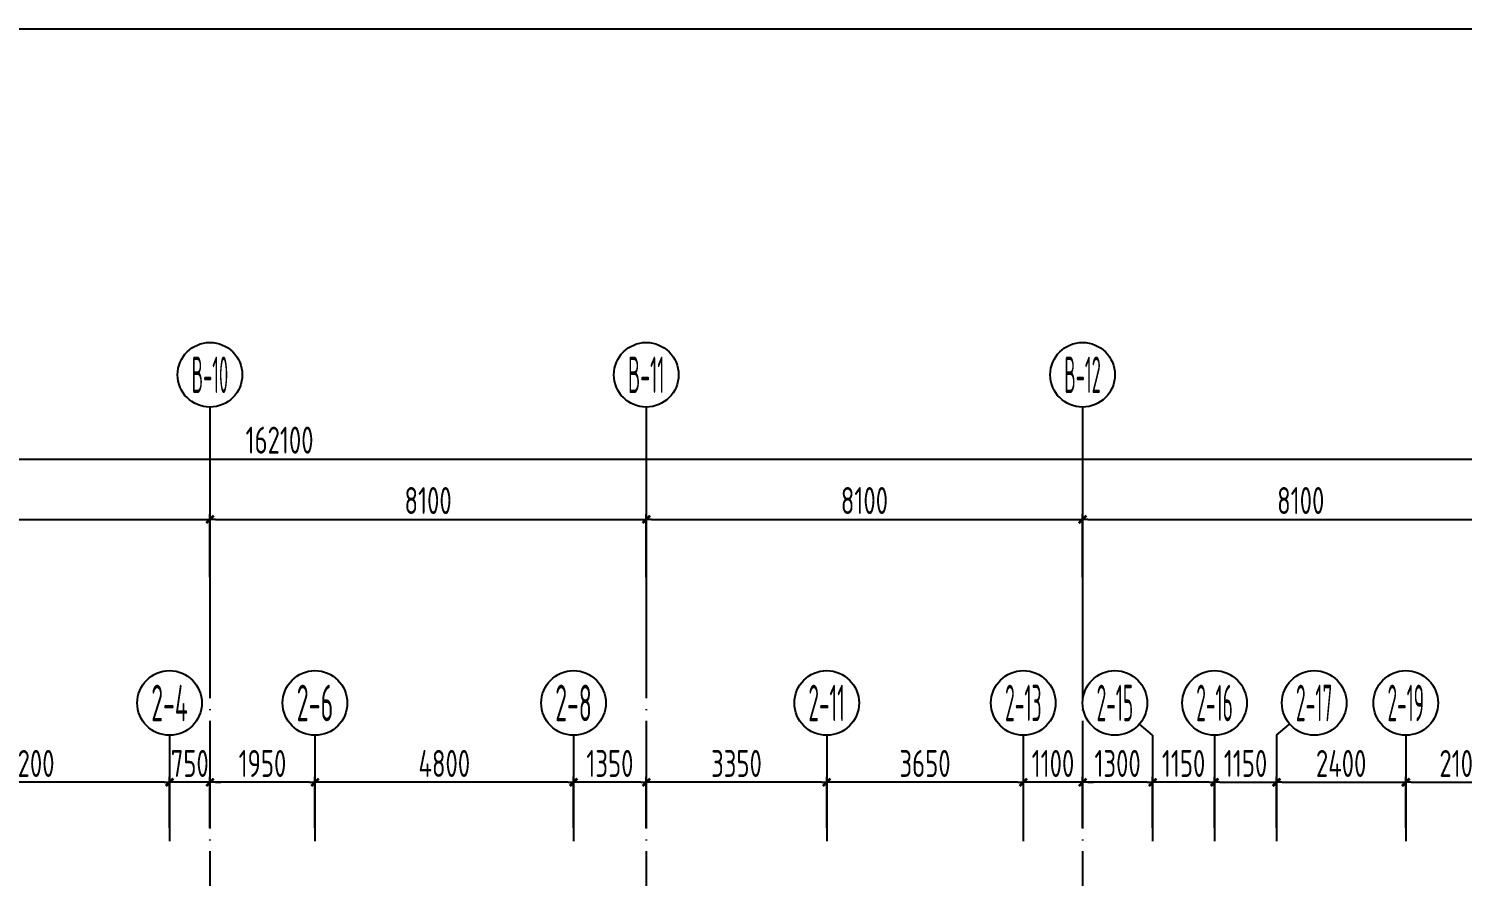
# Model space of a CAD drawing. Extents: x -57409 to 252654, y -8259 to 229119.
# Drawn here: x 98913 to 125528, y 213383 to 229119 of the extents above; entities that cross this region are included whole.
import ezdxf
from ezdxf.enums import TextEntityAlignment as Align

# ---------------------------------------------------------------- set-up
doc = ezdxf.new("R2010")
doc.units = 0
doc.header["$LTSCALE"] = 100
doc.header["$PDMODE"] = 35
doc.header["$PDSIZE"] = 200
doc.linetypes.add('DOTE', pattern=[2.42, 2, -0.2, 0.02, -0.2])
doc.layers.get('0').update_dxf_attribs({"linetype": 'CONTINUOUS'})
doc.layers.get('Defpoints').update_dxf_attribs({"linetype": 'CONTINUOUS'})
for name, color, linetype in [('B-TEXT', 3, 'CONTINUOUS'), ('dote', 253, 'DOTE'), ('Z-AXIS', 3, 'CONTINUOUS')]:
    doc.layers.add(name, color=color, linetype=linetype)
doc.layers.add('mis', color=31, linetype='CONTINUOUS', plot=False)
doc.styles.add('_TCH_AXIS', font='tssdeng.shx', dxfattribs={"width": 0.7, "bigfont": 'tssdchn.shx'})
doc.styles.add('COMPLEX', font='tssdeng.shx', dxfattribs={"width": 0.7, "bigfont": 'tssdchn.shx'})
doc.styles.add('TSSD_Dimension', font='tssdeng.shx', dxfattribs={"width": 0.7})
doc.dimstyles.new('TSSD_100_100$0', dxfattribs={"dimtxt": 300, "dimasz": 100, "dimexe": 100, "dimexo": 250, "dimgap": 100, "dimtad": 1, "dimdec": 0, "dimzin": 0, "dimdsep": 46, "dimtxsty": 'TSSD_Dimension', "dimblk": '_tsdbk', "dimblk1": '_tsdbk', "dimblk2": '_tsdbk', "dimsah": 1, "dimcen": 0, "dimdle": 100, "dimclrt": 7, "dimadec": 0, "dimazin": 0, "dimtfac": 1, "dimtdec": 0, "dimtix": 1, "dimtmove": 2, "dimatfit": 3, "dimldrblk": '_tsdbk', "dimfxl": 1, "dimtolj": 1, "dimtzin": 0, "dimarcsym": 0})

# ---------------------------------------------------------------- blocks, each defined once
blk = doc.blocks.new('_tsdbk')
blk.add_line((-1, 0), (0, 0))
at = {"const_width": 0.5}
blk.add_lwpolyline([(-0.7, -0.7), (0.7, 0.7)], dxfattribs=at)
blk = doc.blocks.new('*D267')
at = {"layer": 'Defpoints', "color": 0}
for p in [(102278, 220009), (94178, 218688), (102278, 218688)]:
    blk.add_point(p, dxfattribs=at)
at = {"layer": 'Z-AXIS', "color": 0, "lineweight": -2}
for p, q in [((94178, 218938), (94178, 220109)), ((102278, 218938), (102278, 220109)), ((94278, 220009), (102178, 220009))]:
    blk.add_line(p, q, dxfattribs=at)
at = {"layer": 'Z-AXIS', "color": 0, "lineweight": -2, "xscale": 100, "yscale": 100, "zscale": 100, "rotation": 180}
blk.add_blockref('_tsdbk', (94178, 220009), dxfattribs=at)
at = {"layer": 'Z-AXIS', "color": 0, "lineweight": -2, "xscale": 100, "yscale": 100, "zscale": 100}
blk.add_blockref('_tsdbk', (102278, 220009), dxfattribs=at)
at = {"layer": 'Z-AXIS', "color": 7, "insert": (98228, 220359), "char_height": 500, "attachment_point": 5, "style": 'TSSD_Dimension'}
blk.add_mtext('\\A1;8100', dxfattribs=at)
blk = doc.blocks.new('*D268')
at = {"layer": 'Defpoints', "color": 0}
for p in [(110378, 220009), (102278, 218688), (110378, 218688)]:
    blk.add_point(p, dxfattribs=at)
at = {"layer": 'Z-AXIS', "color": 0, "lineweight": -2}
for p, q in [((102278, 218938), (102278, 220109)), ((110378, 218938), (110378, 220109)), ((102378, 220009), (110278, 220009))]:
    blk.add_line(p, q, dxfattribs=at)
at = {"layer": 'Z-AXIS', "color": 0, "lineweight": -2, "xscale": 100, "yscale": 100, "zscale": 100, "rotation": 180}
blk.add_blockref('_tsdbk', (102278, 220009), dxfattribs=at)
at = {"layer": 'Z-AXIS', "color": 0, "lineweight": -2, "xscale": 100, "yscale": 100, "zscale": 100}
blk.add_blockref('_tsdbk', (110378, 220009), dxfattribs=at)
at = {"layer": 'Z-AXIS', "color": 7, "insert": (106328, 220359), "char_height": 500, "attachment_point": 5, "style": 'TSSD_Dimension'}
blk.add_mtext('\\A1;8100', dxfattribs=at)
blk = doc.blocks.new('*D269')
at = {"layer": 'Defpoints', "color": 0}
for p in [(118478, 220009), (110378, 218688), (118478, 218688)]:
    blk.add_point(p, dxfattribs=at)
at = {"layer": 'Z-AXIS', "color": 0, "lineweight": -2}
for p, q in [((110378, 218938), (110378, 220109)), ((118478, 218938), (118478, 220109)), ((110478, 220009), (118378, 220009))]:
    blk.add_line(p, q, dxfattribs=at)
at = {"layer": 'Z-AXIS', "color": 0, "lineweight": -2, "xscale": 100, "yscale": 100, "zscale": 100, "rotation": 180}
blk.add_blockref('_tsdbk', (110378, 220009), dxfattribs=at)
at = {"layer": 'Z-AXIS', "color": 0, "lineweight": -2, "xscale": 100, "yscale": 100, "zscale": 100}
blk.add_blockref('_tsdbk', (118478, 220009), dxfattribs=at)
at = {"layer": 'Z-AXIS', "color": 7, "insert": (114428, 220359), "char_height": 500, "attachment_point": 5, "style": 'TSSD_Dimension'}
blk.add_mtext('\\A1;8100', dxfattribs=at)
blk = doc.blocks.new('*D270')
at = {"layer": 'Defpoints', "color": 0}
for p in [(126578, 220009), (118478, 218688), (126578, 218688)]:
    blk.add_point(p, dxfattribs=at)
at = {"layer": 'Z-AXIS', "color": 0, "lineweight": -2}
for p, q in [((118478, 218938), (118478, 220109)), ((126578, 218938), (126578, 220109)), ((118578, 220009), (126478, 220009))]:
    blk.add_line(p, q, dxfattribs=at)
at = {"layer": 'Z-AXIS', "color": 0, "lineweight": -2, "xscale": 100, "yscale": 100, "zscale": 100, "rotation": 180}
blk.add_blockref('_tsdbk', (118478, 220009), dxfattribs=at)
at = {"layer": 'Z-AXIS', "color": 0, "lineweight": -2, "xscale": 100, "yscale": 100, "zscale": 100}
blk.add_blockref('_tsdbk', (126578, 220009), dxfattribs=at)
at = {"layer": 'Z-AXIS', "color": 7, "insert": (122528, 220359), "char_height": 500, "attachment_point": 5, "style": 'TSSD_Dimension'}
blk.add_mtext('\\A1;8100', dxfattribs=at)
blk = doc.blocks.new('*D283')
at = {"layer": 'Defpoints', "color": 0}
for p in [(212378, 221130), (50278, 218923), (212378, 218923)]:
    blk.add_point(p, dxfattribs=at)
at = {"layer": 'Z-AXIS', "color": 0, "lineweight": -2}
for p, q in [((50278, 219173), (50278, 221230)), ((212378, 219173), (212378, 221230)), ((50378, 221130), (212278, 221130))]:
    blk.add_line(p, q, dxfattribs=at)
at = {"layer": 'Z-AXIS', "color": 0, "lineweight": -2, "xscale": 100, "yscale": 100, "zscale": 100, "rotation": 180}
blk.add_blockref('_tsdbk', (50278, 221130), dxfattribs=at)
at = {"layer": 'Z-AXIS', "color": 0, "lineweight": -2, "xscale": 100, "yscale": 100, "zscale": 100}
blk.add_blockref('_tsdbk', (212378, 221130), dxfattribs=at)
at = {"layer": 'Z-AXIS', "color": 7, "insert": (103570, 221480), "char_height": 500, "attachment_point": 5, "style": 'TSSD_Dimension'}
blk.add_mtext('\\A1;162100', dxfattribs=at)
blk = doc.blocks.new('_AXISO')
blk.add_circle((0, 0), 0.5)
at = {"layer": 'B-TEXT', "style": 'COMPLEX', "width": 1.450893}
blk.add_attdef('A', text='', height=0.56, dxfattribs=at).set_placement((0.249375, -0.28), (0.749375, -0.28), align=Align.FIT)
blk = doc.blocks.new('*D312')
at = {"layer": 'Defpoints', "color": 0}
for p in [(126578, 215128), (124478, 214036), (126578, 214036)]:
    blk.add_point(p, dxfattribs=at)
at = {"layer": 'Z-AXIS', "color": 0, "lineweight": -2}
for p, q in [((124478, 214286), (124478, 215228)), ((124578, 215128), (126478, 215128)), ((126578, 214286), (126578, 215228))]:
    blk.add_line(p, q, dxfattribs=at)
at = {"layer": 'Z-AXIS', "color": 0, "lineweight": -2, "xscale": 100, "yscale": 100, "zscale": 100, "rotation": 180}
blk.add_blockref('_tsdbk', (124478, 215128), dxfattribs=at)
at = {"layer": 'Z-AXIS', "color": 0, "lineweight": -2, "xscale": 100, "yscale": 100, "zscale": 100}
blk.add_blockref('_tsdbk', (126578, 215128), dxfattribs=at)
at = {"layer": 'Z-AXIS', "color": 7, "insert": (125528, 215478), "char_height": 500, "attachment_point": 5, "style": 'TSSD_Dimension'}
blk.add_mtext('\\A1;2100', dxfattribs=at)
blk = doc.blocks.new('*D314')
at = {"layer": 'Defpoints', "color": 0}
for p in [(124478, 215128), (122078, 214036), (124478, 214036)]:
    blk.add_point(p, dxfattribs=at)
at = {"layer": 'Z-AXIS', "color": 0, "lineweight": -2}
for p, q in [((122078, 214286), (122078, 215228)), ((122178, 215128), (124378, 215128)), ((124478, 214286), (124478, 215228))]:
    blk.add_line(p, q, dxfattribs=at)
at = {"layer": 'Z-AXIS', "color": 0, "lineweight": -2, "xscale": 100, "yscale": 100, "zscale": 100, "rotation": 180}
blk.add_blockref('_tsdbk', (122078, 215128), dxfattribs=at)
at = {"layer": 'Z-AXIS', "color": 0, "lineweight": -2, "xscale": 100, "yscale": 100, "zscale": 100}
blk.add_blockref('_tsdbk', (124478, 215128), dxfattribs=at)
at = {"layer": 'Z-AXIS', "color": 7, "insert": (123278, 215478), "char_height": 500, "attachment_point": 5, "style": 'TSSD_Dimension'}
blk.add_mtext('\\A1;2400', dxfattribs=at)
blk = doc.blocks.new('*D315')
at = {"layer": 'Defpoints', "color": 0}
for p in [(122078, 215128), (120928, 214036), (122078, 214036)]:
    blk.add_point(p, dxfattribs=at)
at = {"layer": 'Z-AXIS', "color": 0, "lineweight": -2}
for p, q in [((120928, 214286), (120928, 215228)), ((121028, 215128), (121978, 215128)), ((122078, 214286), (122078, 215228))]:
    blk.add_line(p, q, dxfattribs=at)
at = {"layer": 'Z-AXIS', "color": 0, "lineweight": -2, "xscale": 100, "yscale": 100, "zscale": 100, "rotation": 180}
blk.add_blockref('_tsdbk', (120928, 215128), dxfattribs=at)
at = {"layer": 'Z-AXIS', "color": 0, "lineweight": -2, "xscale": 100, "yscale": 100, "zscale": 100}
blk.add_blockref('_tsdbk', (122078, 215128), dxfattribs=at)
at = {"layer": 'Z-AXIS', "color": 7, "insert": (121503, 215478), "char_height": 500, "attachment_point": 5, "style": 'TSSD_Dimension'}
blk.add_mtext('\\A1;1150', dxfattribs=at)
blk = doc.blocks.new('*D316')
at = {"layer": 'Defpoints', "color": 0}
for p in [(96328, 215128), (96328, 214036), (101528, 214036)]:
    blk.add_point(p, dxfattribs=at)
at = {"layer": 'Z-AXIS', "color": 0, "lineweight": -2}
for p, q in [((96328, 214286), (96328, 215228)), ((101428, 215128), (96428, 215128)), ((101528, 214286), (101528, 215228))]:
    blk.add_line(p, q, dxfattribs=at)
at = {"layer": 'Z-AXIS', "color": 0, "lineweight": -2, "xscale": 100, "yscale": 100, "zscale": 100, "rotation": 180}
blk.add_blockref('_tsdbk', (96328, 215128), dxfattribs=at)
at = {"layer": 'Z-AXIS', "color": 0, "lineweight": -2, "xscale": 100, "yscale": 100, "zscale": 100}
blk.add_blockref('_tsdbk', (101528, 215128), dxfattribs=at)
at = {"layer": 'Z-AXIS', "color": 7, "insert": (98928, 215478), "char_height": 500, "attachment_point": 5, "style": 'TSSD_Dimension'}
blk.add_mtext('\\A1;5200', dxfattribs=at)
blk = doc.blocks.new('*D317')
at = {"layer": 'Defpoints', "color": 0}
for p in [(101528, 215128), (101528, 214036), (102278, 214036)]:
    blk.add_point(p, dxfattribs=at)
at = {"layer": 'Z-AXIS', "color": 0, "lineweight": -2}
for p, q in [((101428, 215128), (101328, 215128)), ((101528, 214286), (101528, 215228)), ((102278, 215128), (101528, 215128)), ((102278, 214286), (102278, 215228)), ((102378, 215128), (102478, 215128))]:
    blk.add_line(p, q, dxfattribs=at)
at = {"layer": 'Z-AXIS', "color": 0, "lineweight": -2, "xscale": 100, "yscale": 100, "zscale": 100}
blk.add_blockref('_tsdbk', (101528, 215128), dxfattribs=at)
at = {"layer": 'Z-AXIS', "color": 0, "lineweight": -2, "xscale": 100, "yscale": 100, "zscale": 100, "rotation": 180}
blk.add_blockref('_tsdbk', (102278, 215128), dxfattribs=at)
at = {"layer": 'Z-AXIS', "color": 7, "insert": (101903, 215478), "char_height": 500, "attachment_point": 5, "style": 'TSSD_Dimension'}
blk.add_mtext('\\A1;750', dxfattribs=at)
blk = doc.blocks.new('*D318')
at = {"layer": 'Defpoints', "color": 0}
for p in [(102278, 215128), (102278, 214036), (104228, 214036)]:
    blk.add_point(p, dxfattribs=at)
at = {"layer": 'Z-AXIS', "color": 0, "lineweight": -2}
for p, q in [((102278, 214286), (102278, 215228)), ((104128, 215128), (102378, 215128)), ((104228, 214286), (104228, 215228))]:
    blk.add_line(p, q, dxfattribs=at)
at = {"layer": 'Z-AXIS', "color": 0, "lineweight": -2, "xscale": 100, "yscale": 100, "zscale": 100, "rotation": 180}
blk.add_blockref('_tsdbk', (102278, 215128), dxfattribs=at)
at = {"layer": 'Z-AXIS', "color": 0, "lineweight": -2, "xscale": 100, "yscale": 100, "zscale": 100}
blk.add_blockref('_tsdbk', (104228, 215128), dxfattribs=at)
at = {"layer": 'Z-AXIS', "color": 7, "insert": (103253, 215478), "char_height": 500, "attachment_point": 5, "style": 'TSSD_Dimension'}
blk.add_mtext('\\A1;1950', dxfattribs=at)
blk = doc.blocks.new('*D319')
at = {"layer": 'Defpoints', "color": 0}
for p in [(104228, 215128), (104228, 214036), (109028, 214036)]:
    blk.add_point(p, dxfattribs=at)
at = {"layer": 'Z-AXIS', "color": 0, "lineweight": -2}
for p, q in [((104228, 214286), (104228, 215228)), ((108928, 215128), (104328, 215128)), ((109028, 214286), (109028, 215228))]:
    blk.add_line(p, q, dxfattribs=at)
at = {"layer": 'Z-AXIS', "color": 0, "lineweight": -2, "xscale": 100, "yscale": 100, "zscale": 100, "rotation": 180}
blk.add_blockref('_tsdbk', (104228, 215128), dxfattribs=at)
at = {"layer": 'Z-AXIS', "color": 0, "lineweight": -2, "xscale": 100, "yscale": 100, "zscale": 100}
blk.add_blockref('_tsdbk', (109028, 215128), dxfattribs=at)
at = {"layer": 'Z-AXIS', "color": 7, "insert": (106628, 215478), "char_height": 500, "attachment_point": 5, "style": 'TSSD_Dimension'}
blk.add_mtext('\\A1;4800', dxfattribs=at)
blk = doc.blocks.new('*D320')
at = {"layer": 'Defpoints', "color": 0}
for p in [(110378, 215128), (110378, 214036), (113728, 214036)]:
    blk.add_point(p, dxfattribs=at)
at = {"layer": 'Z-AXIS', "color": 0, "lineweight": -2}
for p, q in [((110378, 214286), (110378, 215228)), ((113628, 215128), (110478, 215128)), ((113728, 214286), (113728, 215228))]:
    blk.add_line(p, q, dxfattribs=at)
at = {"layer": 'Z-AXIS', "color": 0, "lineweight": -2, "xscale": 100, "yscale": 100, "zscale": 100, "rotation": 180}
blk.add_blockref('_tsdbk', (110378, 215128), dxfattribs=at)
at = {"layer": 'Z-AXIS', "color": 0, "lineweight": -2, "xscale": 100, "yscale": 100, "zscale": 100}
blk.add_blockref('_tsdbk', (113728, 215128), dxfattribs=at)
at = {"layer": 'Z-AXIS', "color": 7, "insert": (112053, 215478), "char_height": 500, "attachment_point": 5, "style": 'TSSD_Dimension'}
blk.add_mtext('\\A1;3350', dxfattribs=at)
blk = doc.blocks.new('*D321')
at = {"layer": 'Defpoints', "color": 0}
for p in [(113728, 215128), (113728, 214036), (117378, 214036)]:
    blk.add_point(p, dxfattribs=at)
at = {"layer": 'Z-AXIS', "color": 0, "lineweight": -2}
for p, q in [((113728, 214286), (113728, 215228)), ((117278, 215128), (113828, 215128)), ((117378, 214286), (117378, 215228))]:
    blk.add_line(p, q, dxfattribs=at)
at = {"layer": 'Z-AXIS', "color": 0, "lineweight": -2, "xscale": 100, "yscale": 100, "zscale": 100, "rotation": 180}
blk.add_blockref('_tsdbk', (113728, 215128), dxfattribs=at)
at = {"layer": 'Z-AXIS', "color": 0, "lineweight": -2, "xscale": 100, "yscale": 100, "zscale": 100}
blk.add_blockref('_tsdbk', (117378, 215128), dxfattribs=at)
at = {"layer": 'Z-AXIS', "color": 7, "insert": (115553, 215478), "char_height": 500, "attachment_point": 5, "style": 'TSSD_Dimension'}
blk.add_mtext('\\A1;3650', dxfattribs=at)
blk = doc.blocks.new('*D322')
at = {"layer": 'Defpoints', "color": 0}
for p in [(118478, 215128), (118478, 214036), (119778, 214036)]:
    blk.add_point(p, dxfattribs=at)
at = {"layer": 'Z-AXIS', "color": 0, "lineweight": -2}
for p, q in [((118478, 214286), (118478, 215228)), ((119678, 215128), (118578, 215128)), ((119778, 214286), (119778, 215228))]:
    blk.add_line(p, q, dxfattribs=at)
at = {"layer": 'Z-AXIS', "color": 0, "lineweight": -2, "xscale": 100, "yscale": 100, "zscale": 100, "rotation": 180}
blk.add_blockref('_tsdbk', (118478, 215128), dxfattribs=at)
at = {"layer": 'Z-AXIS', "color": 0, "lineweight": -2, "xscale": 100, "yscale": 100, "zscale": 100}
blk.add_blockref('_tsdbk', (119778, 215128), dxfattribs=at)
at = {"layer": 'Z-AXIS', "color": 7, "insert": (119128, 215478), "char_height": 500, "attachment_point": 5, "style": 'TSSD_Dimension'}
blk.add_mtext('\\A1;1300', dxfattribs=at)
blk = doc.blocks.new('*D323')
at = {"layer": 'Defpoints', "color": 0}
for p in [(119778, 215128), (119778, 214036), (120928, 214036)]:
    blk.add_point(p, dxfattribs=at)
at = {"layer": 'Z-AXIS', "color": 0, "lineweight": -2}
for p, q in [((119778, 214286), (119778, 215228)), ((120828, 215128), (119878, 215128)), ((120928, 214286), (120928, 215228))]:
    blk.add_line(p, q, dxfattribs=at)
at = {"layer": 'Z-AXIS', "color": 0, "lineweight": -2, "xscale": 100, "yscale": 100, "zscale": 100, "rotation": 180}
blk.add_blockref('_tsdbk', (119778, 215128), dxfattribs=at)
at = {"layer": 'Z-AXIS', "color": 0, "lineweight": -2, "xscale": 100, "yscale": 100, "zscale": 100}
blk.add_blockref('_tsdbk', (120928, 215128), dxfattribs=at)
at = {"layer": 'Z-AXIS', "color": 7, "insert": (120353, 215478), "char_height": 500, "attachment_point": 5, "style": 'TSSD_Dimension'}
blk.add_mtext('\\A1;1150', dxfattribs=at)
blk = doc.blocks.new('*D324')
at = {"layer": 'Defpoints', "color": 0}
for p in [(117378, 215128), (117378, 214036), (118478, 214036)]:
    blk.add_point(p, dxfattribs=at)
at = {"layer": 'Z-AXIS', "color": 0, "lineweight": -2}
for p, q in [((117278, 215128), (117178, 215128)), ((117378, 214286), (117378, 215228)), ((118478, 215128), (117378, 215128)), ((118478, 214286), (118478, 215228)), ((118578, 215128), (118678, 215128))]:
    blk.add_line(p, q, dxfattribs=at)
at = {"layer": 'Z-AXIS', "color": 0, "lineweight": -2, "xscale": 100, "yscale": 100, "zscale": 100}
blk.add_blockref('_tsdbk', (117378, 215128), dxfattribs=at)
at = {"layer": 'Z-AXIS', "color": 0, "lineweight": -2, "xscale": 100, "yscale": 100, "zscale": 100, "rotation": 180}
blk.add_blockref('_tsdbk', (118478, 215128), dxfattribs=at)
at = {"layer": 'Z-AXIS', "color": 7, "insert": (117928, 215478), "char_height": 500, "attachment_point": 5, "style": 'TSSD_Dimension'}
blk.add_mtext('\\A1;1100', dxfattribs=at)
blk = doc.blocks.new('*D325')
at = {"layer": 'Defpoints', "color": 0}
for p in [(109028, 215128), (109028, 214036), (110378, 214036)]:
    blk.add_point(p, dxfattribs=at)
at = {"layer": 'Z-AXIS', "color": 0, "lineweight": -2}
for p, q in [((109028, 214286), (109028, 215228)), ((110278, 215128), (109128, 215128)), ((110378, 214286), (110378, 215228))]:
    blk.add_line(p, q, dxfattribs=at)
at = {"layer": 'Z-AXIS', "color": 0, "lineweight": -2, "xscale": 100, "yscale": 100, "zscale": 100, "rotation": 180}
blk.add_blockref('_tsdbk', (109028, 215128), dxfattribs=at)
at = {"layer": 'Z-AXIS', "color": 0, "lineweight": -2, "xscale": 100, "yscale": 100, "zscale": 100}
blk.add_blockref('_tsdbk', (110378, 215128), dxfattribs=at)
at = {"layer": 'Z-AXIS', "color": 7, "insert": (109703, 215478), "char_height": 500, "attachment_point": 5, "style": 'TSSD_Dimension'}
blk.add_mtext('\\A1;1350', dxfattribs=at)

msp = doc.modelspace()

# ---------------------------------------------------------------- linework, layer by layer
at = {"layer": 'dote', "ltscale": 10}
for p, q in [((102277.6, 218687.9), (102277.6, 73862.7)), ((110377.6, 218687.9), (110377.6, 68362.7)), ((118477.6, 218687.9), (118477.6, 63864))]:
    msp.add_line(p, q, dxfattribs=at)
at = {"layer": 'mis'}
msp.add_lwpolyline([(23132, 229118.7), (252632, 229118.7), (252632, -6908), (23132, -6908)], close=True, dxfattribs=at)
at = {"layer": 'Z-AXIS'}
for p, q in [((102277.6, 222093.4), (102277.6, 218687.9)), ((102277.6, 222093.4), (102277.6, 218687.9)), ((110377.6, 222093.4), (110377.6, 218687.9)), ((110377.6, 222093.4), (110377.6, 218687.9)), ((110377.6, 222093.4), (110377.6, 218687.9)), ((118477.6, 222093.4), (118477.6, 218687.9)), ((118477.6, 222093.4), (118477.6, 218687.9)), ((118477.6, 222093.4), (118477.6, 218687.9)), ((119777.6, 216001.1), (119533.2, 216210.6)), ((122077.6, 216001.1), (122322.1, 216210.6)), ((101527.6, 216001.1), (101527.6, 214035.5)), ((104227.6, 216001.1), (104227.6, 214035.5)), ((109027.6, 216001.1), (109027.6, 214035.5)), ((113727.6, 216001.1), (113727.6, 214035.5)), ((117377.6, 216001.1), (117377.6, 214035.5)), ((119777.6, 216001.1), (119777.6, 214035.5)), ((120927.6, 216001.1), (120927.6, 214035.5)), ((122077.6, 216001.1), (122077.6, 214035.5)), ((124477.6, 216001.1), (124477.6, 214035.5))]:
    msp.add_line(p, q, dxfattribs=at)

# ---------------------------------------------------------------- block references
ref = msp.add_blockref('_AXISO', (102277.6, 222693.4), dxfattribs=dict(at, xscale=1199.999999999998, yscale=1200, zscale=1200, rotation=359.9996457873846))
ref.add_attrib('A', 'B-10', dxfattribs={"color": 7, "height": 678.82, "rotation": 359.99965, "style": '_TCH_AXIS', "width": 0.320988}).set_placement((101938.2, 222354), (102617.1, 222354), align=Align.FIT)
ref = msp.add_blockref('_AXISO', (110377.6, 222693.4), dxfattribs=dict(at, xscale=1199.999999999998, yscale=1200, zscale=1200, rotation=359.9996457873846))
ref.add_attrib('A', 'B-11', dxfattribs={"color": 7, "height": 678.82, "rotation": 359.99965, "style": '_TCH_AXIS', "width": 0.342105}).set_placement((110038.2, 222354), (110717.1, 222354), align=Align.FIT)
ref = msp.add_blockref('_AXISO', (118477.6, 222693.4), dxfattribs=dict(at, xscale=1199.999999999998, yscale=1200, zscale=1200, rotation=359.9996457873846))
ref.add_attrib('A', 'B-12', dxfattribs={"color": 7, "height": 678.82, "rotation": 359.99965, "style": '_TCH_AXIS', "width": 0.320988}).set_placement((118138.2, 222354), (118817.1, 222354), align=Align.FIT)
ref = msp.add_blockref('_AXISO', (101527.6, 216601.1), dxfattribs=dict(at, xscale=1199.999999999998, yscale=1200, zscale=1200, rotation=359.9996457873846))
ref.add_attrib('A', '2-4', dxfattribs={"color": 7, "height": 678.82, "rotation": 359.99965, "style": '_TCH_AXIS', "width": 0.42623}).set_placement((101188.2, 216261.6), (101867, 216261.6), align=Align.FIT)
ref = msp.add_blockref('_AXISO', (104227.6, 216601.1), dxfattribs=dict(at, xscale=1199.999999999998, yscale=1200, zscale=1200, rotation=359.9996457873846))
ref.add_attrib('A', '2-6', dxfattribs={"color": 7, "height": 678.82, "rotation": 359.99965, "style": '_TCH_AXIS', "width": 0.440678}).set_placement((103888.2, 216261.6), (104567, 216261.6), align=Align.FIT)
ref = msp.add_blockref('_AXISO', (109027.6, 216601.1), dxfattribs=dict(at, xscale=1199.999999999998, yscale=1200, zscale=1200, rotation=359.9996457873846))
ref.add_attrib('A', '2-8', dxfattribs={"color": 7, "height": 678.82, "rotation": 359.99965, "style": '_TCH_AXIS', "width": 0.433333}).set_placement((108688.2, 216261.6), (109367.1, 216261.6), align=Align.FIT)
ref = msp.add_blockref('_AXISO', (113727.6, 216601.1), dxfattribs=dict(at, xscale=1199.999999999998, yscale=1200, zscale=1200, rotation=359.9996457873846))
ref.add_attrib('A', '2-11', dxfattribs={"color": 7, "height": 678.82, "rotation": 359.99965, "style": '_TCH_AXIS', "width": 0.346667}).set_placement((113388.2, 216261.6), (114067.1, 216261.6), align=Align.FIT)
ref = msp.add_blockref('_AXISO', (117377.6, 216601.1), dxfattribs=dict(at, xscale=1199.999999999998, yscale=1200, zscale=1200, rotation=359.9996457873846))
ref.add_attrib('A', '2-13', dxfattribs={"color": 7, "height": 678.82, "rotation": 359.99965, "style": '_TCH_AXIS', "width": 0.325}).set_placement((117038.2, 216261.6), (117717.1, 216261.6), align=Align.FIT)
ref = msp.add_blockref('_AXISO', (119077.6, 216601.1), dxfattribs=dict(at, xscale=1199.999999999998, yscale=1200, zscale=1200, rotation=359.9996457873846))
ref.add_attrib('A', '2-15', dxfattribs={"color": 7, "height": 678.82, "rotation": 359.99965, "style": '_TCH_AXIS', "width": 0.325}).set_placement((118738.2, 216261.6), (119417.1, 216261.6), align=Align.FIT)
ref = msp.add_blockref('_AXISO', (120927.6, 216601.1), dxfattribs=dict(at, xscale=1199.999999999998, yscale=1200, zscale=1200, rotation=359.9996457873846))
ref.add_attrib('A', '2-16', dxfattribs={"color": 7, "height": 678.82, "rotation": 359.99965, "style": '_TCH_AXIS', "width": 0.329114}).set_placement((120588.2, 216261.6), (121267.1, 216261.6), align=Align.FIT)
ref = msp.add_blockref('_AXISO', (122777.6, 216601.1), dxfattribs=dict(at, xscale=1199.999999999998, yscale=1200, zscale=1200, rotation=359.9996457873846))
ref.add_attrib('A', '2-17', dxfattribs={"color": 7, "height": 678.82, "rotation": 359.99965, "style": '_TCH_AXIS', "width": 0.325}).set_placement((122438.2, 216261.6), (123117.1, 216261.6), align=Align.FIT)
ref = msp.add_blockref('_AXISO', (124477.6, 216601.1), dxfattribs=dict(at, xscale=1199.999999999998, yscale=1200, zscale=1200, rotation=359.9996457873846))
ref.add_attrib('A', '2-19', dxfattribs={"color": 7, "height": 678.82, "rotation": 359.99965, "style": '_TCH_AXIS', "width": 0.329114}).set_placement((124138.2, 216261.6), (124817.1, 216261.6), align=Align.FIT)

# ---------------------------------------------------------------- dimensions: what is measured, and where the dimension line sits
dim = msp.add_linear_dim(base=(212377.6, 221130.3), p1=(50277.6, 218923.1), p2=(212377.6, 218923.1), dimstyle='TSSD_100_100$0', override={"dimtxt": 500}, dxfattribs=at)
dim.commit()
dim.dimension.update_dxf_attribs({"geometry": '*D283', "text_midpoint": (103570.2, 221480.3), "dimtype": 160})
for base, p1, p2, picture, middle in [((102277.6, 220009.4), (94177.6, 218687.9), (102277.6, 218687.9), '*D267', (98227.6, 220359.4)), ((110377.6, 220009.4), (102277.6, 218687.9), (110377.6, 218687.9), '*D268', (106327.6, 220359.4)), ((118477.6, 220009.4), (110377.6, 218687.9), (118477.6, 218687.9), '*D269', (114427.6, 220359.4)), ((126577.6, 220009.4), (118477.6, 218687.9), (126577.6, 218687.9), '*D270', (122527.6, 220359.4)), ((122077.6, 215128), (120927.6, 214035.5), (122077.6, 214035.5), '*D315', (121502.6, 215478)), ((124477.6, 215128), (122077.6, 214035.5), (124477.6, 214035.5), '*D314', (123277.6, 215478)), ((126577.6, 215128), (124477.6, 214035.5), (126577.6, 214035.5), '*D312', (125527.6, 215478))]:
    dim = msp.add_linear_dim(base=base, p1=p1, p2=p2, dimstyle='TSSD_100_100$0', override={"dimtxt": 500}, dxfattribs=at)
    dim.commit()
    dim.dimension.update_dxf_attribs({"geometry": picture, "text_midpoint": middle})
for base, p1, p2, picture, middle in [((96327.6, 215128), (101527.6, 214035.5), (96327.6, 214035.5), '*D316', (98927.6, 215478)), ((101527.6, 215128), (102277.6, 214035.5), (101527.6, 214035.5), '*D317', (101902.6, 215478)), ((102277.6, 215128), (104227.6, 214035.5), (102277.6, 214035.5), '*D318', (103252.6, 215478)), ((104227.6, 215128), (109027.6, 214035.5), (104227.6, 214035.5), '*D319', (106627.6, 215478)), ((109027.6, 215128), (110377.6, 214035.5), (109027.6, 214035.5), '*D325', (109702.6, 215478)), ((110377.6, 215128), (113727.6, 214035.5), (110377.6, 214035.5), '*D320', (112052.6, 215478)), ((113727.6, 215128), (117377.6, 214035.5), (113727.6, 214035.5), '*D321', (115552.6, 215478)), ((117377.6, 215128), (118477.6, 214035.5), (117377.6, 214035.5), '*D324', (117927.6, 215478)), ((118477.6, 215128), (119777.6, 214035.5), (118477.6, 214035.5), '*D322', (119127.6, 215478)), ((119777.6, 215128), (120927.6, 214035.5), (119777.6, 214035.5), '*D323', (120352.6, 215478))]:
    dim = msp.add_linear_dim(base=base, p1=p1, p2=p2, angle=180, dimstyle='TSSD_100_100$0', override={"dimtxt": 500}, dxfattribs=at)
    dim.commit()
    dim.dimension.update_dxf_attribs({"geometry": picture, "text_midpoint": middle})

doc.saveas('drawing.dxf')
